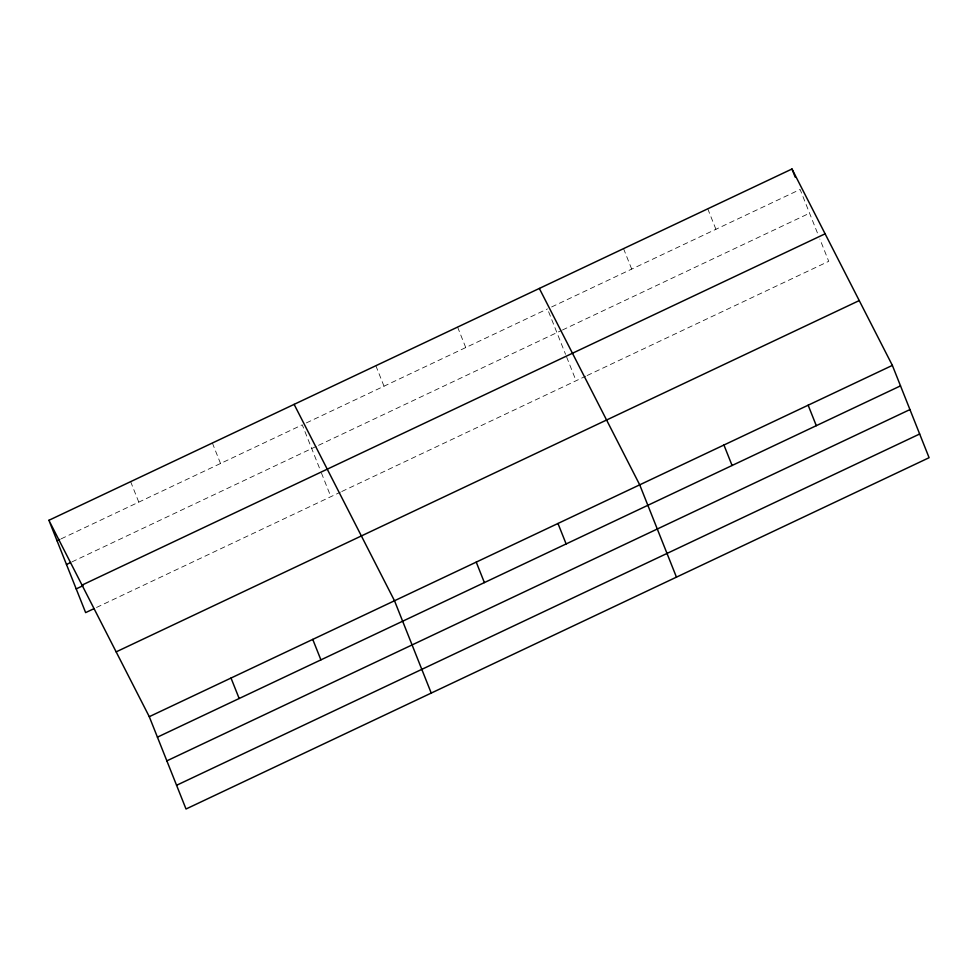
<?xml version="1.0" encoding="UTF-8"?>
<svg xmlns="http://www.w3.org/2000/svg" width="978" height="978" viewBox="0 0 978 978"><rect width="100%" height="100%" fill="white"/><g stroke="black" fill="none" stroke-linecap="round" stroke-linejoin="round"><path stroke-width="0.73" stroke-dasharray="4.89 3.67" d="M61.137 538.841L302.263 424.843L320.344 470.259M306.358 422.912L547.484 308.914M551.629 306.958L800.126 189.475L818.207 234.903M71.932 561.898L317.153 445.98M318.51 445.332L561.054 330.662M562.436 330.014L809.564 213.192M96.541 607.46L340.393 492.178M341.75 491.531L585.736 376.188M587.118 375.54L828.721 261.322L819.845 239.011M707.766 208.815L715.92 229.292M623.548 248.632L631.702 269.109M548.597 311.701L565.553 354.342M566.641 357.056L576.079 380.76M457.594 327.08L465.748 347.557M375.858 365.723L383.999 386.2M321.42 472.973L330.857 496.69M212.373 443.01L220.527 463.486M130.636 481.653L138.79 502.13"/><path stroke-width="1.47" d="M48.9 520.296L791.984 168.998L892.364 365.393L929.1 457.704L186.016 809.002L149.279 716.678L48.9 520.296L85.636 612.607L93.815 608.744M57.054 540.773L59.768 539.477M66.48 564.477L70.575 562.546M82.03 585.101L825.114 233.815M76.198 588.903L83.02 585.688M116.15 651.874L859.234 300.576M149.279 716.678L892.364 365.393M157.421 737.155L900.506 385.87M166.859 760.86L909.943 409.574M176.578 785.285L919.662 434M539.33 288.437L639.71 484.831L676.446 577.142M294.121 404.366L394.501 600.749L431.237 693.072M791.984 168.998L795.248 177.189M808.146 405.198L816.3 425.674M723.928 445.014L732.082 465.491M557.973 523.474L566.128 543.939M476.237 562.106L484.379 582.582M312.752 639.392L320.906 659.869M231.016 678.035L239.17 698.512"/></g></svg>
